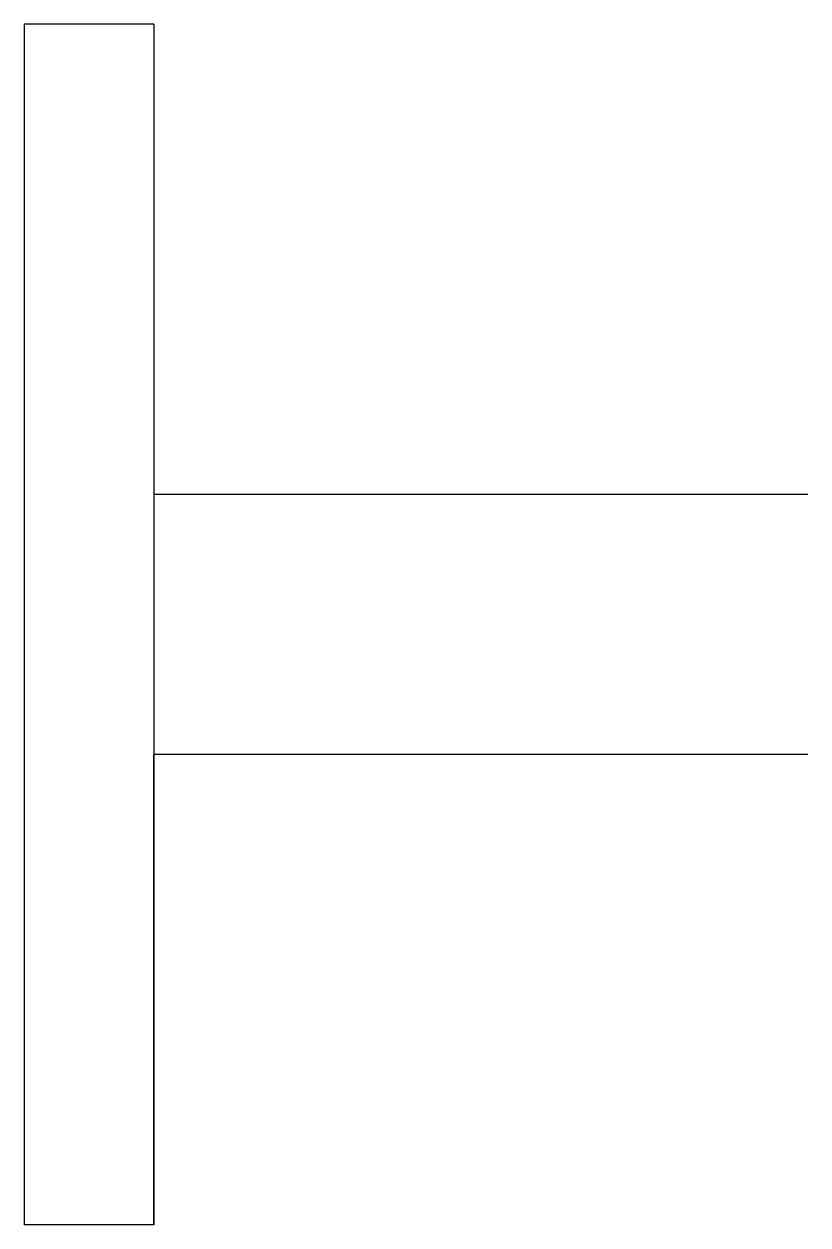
# Model space of a CAD drawing. Header units: inches. Extents: x 207.96 to 209.47, y -509.96 to -507.65.
import ezdxf

# ---------------------------------------------------------------- set-up
doc = ezdxf.new("R2010")
doc.units = ezdxf.units.IN
doc.header["$MEASUREMENT"] = 0
doc.layers.add('A201-Floorplan-2nd-floor', color=3, linetype='Continuous', lineweight=9)

msp = doc.modelspace()

# ---------------------------------------------------------------- linework, layer by layer
at = {"layer": 'A201-Floorplan-2nd-floor', "lineweight": 30}
for p, q in [((208.2127, -507.6455), (207.9627, -507.6455)), ((207.9627, -507.6455), (207.9627, -509.9558)), ((208.2127, -507.6455), (208.2127, -509.9558)), ((209.4708, -508.5506), (208.2127, -508.5506)), ((209.4708, -509.0506), (208.2127, -509.0506)), ((208.2127, -509.9558), (208.2127, -509.0506)), ((208.2127, -509.9558), (207.9627, -509.9558))]:
    msp.add_line(p, q, dxfattribs=at)

doc.saveas('drawing.dxf')
